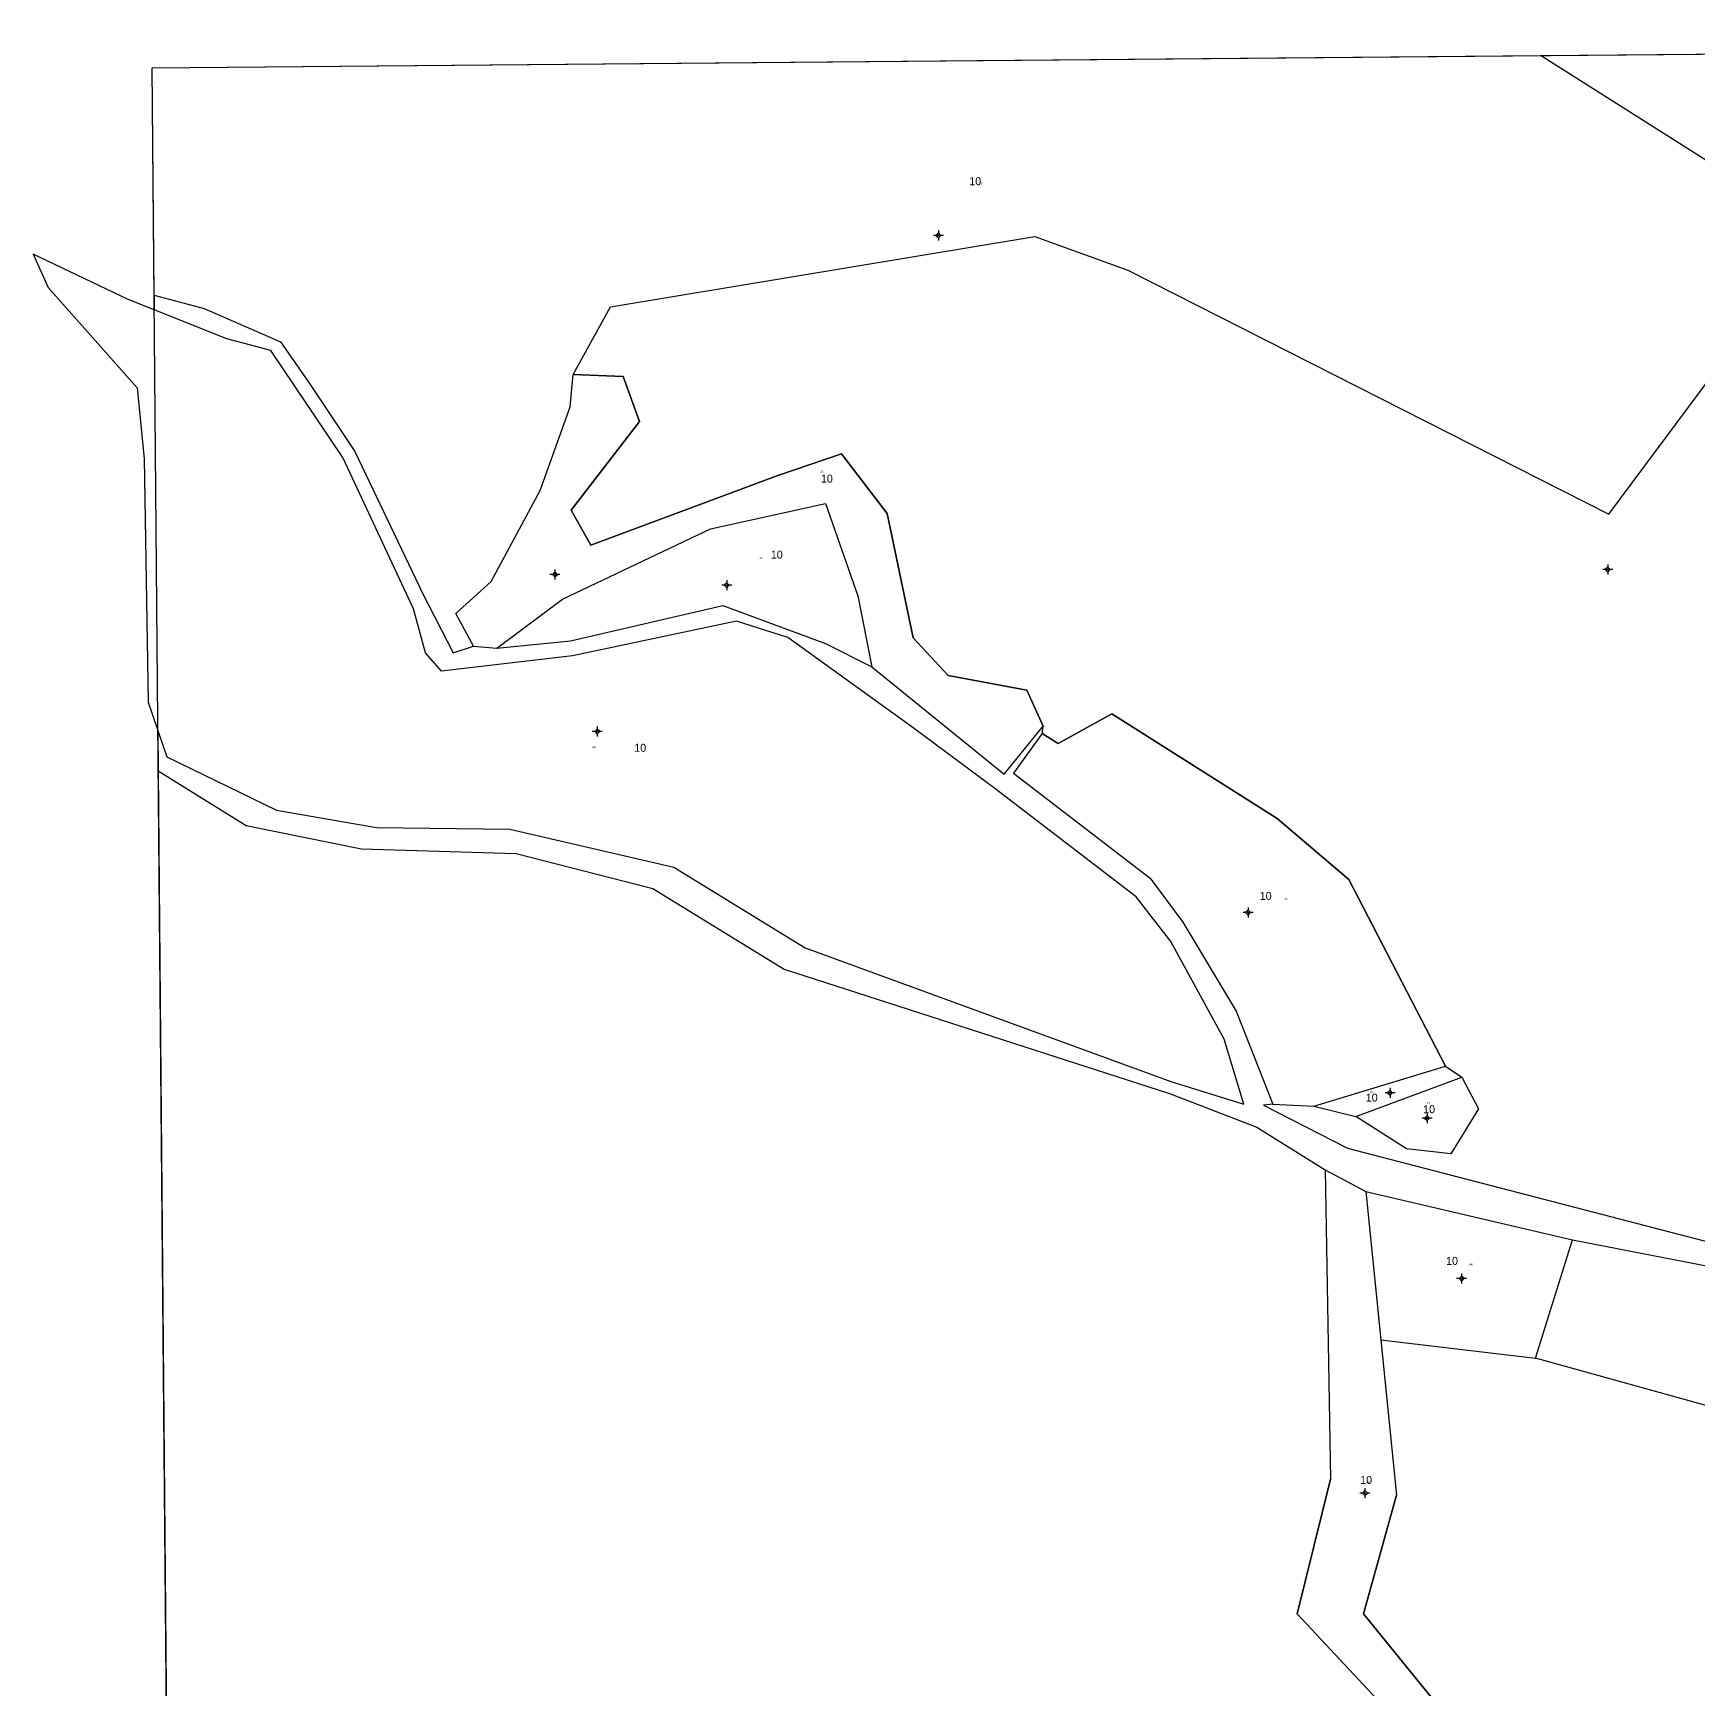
# Model space of a CAD drawing. Extents: x 530124 to 551589, y 1839482 to 1845671.
# Drawn here: x 550521.3 to 550937.6, y 1840084.8 to 1840498.8 of the extents above; entities that cross this region are included whole.
import ezdxf

# ---------------------------------------------------------------- set-up
doc = ezdxf.new("R2010")
doc.units = 0
for name, color, linetype in [('Level 10', 7, 'Continuous'), ('Level 11', 7, 'Continuous'), ('Level 14', 7, 'Continuous'), ('Level 22', 7, 'Continuous'), ('Level 6', 7, 'Continuous')]:
    doc.layers.add(name, color=color, linetype=linetype)

msp = doc.modelspace()

# ---------------------------------------------------------------- linework, layer by layer
at = {"layer": 'Level 10'}
for p, q in [((550898.09, 1840493.25), (551087.87, 1840494.91)), ((550551.49, 1840433.38), (550551.52, 1840429.68)), ((550631.36, 1840345.64), (550637.14, 1840345.16)), ((550552.44, 1840324.51), (550552.53, 1840314.48)), ((550773.51, 1840323.76), (550773.75, 1840325.64)), ((550552.53, 1840314.48), (550558.13, 1839673.92)), ((550841.43, 1840230.64), (550874.32, 1840240.66)), ((550874.32, 1840240.66), (550878.38, 1840237.91)), ((550851.87, 1840228.04), (550878.38, 1840237.91)), ((550831.16, 1840231.12), (550841.43, 1840230.64)), ((550841.43, 1840230.64), (550851.87, 1840228.04)), ((550844.21, 1840214.72), (550854.37, 1840209.35)), ((550854.37, 1840209.35), (550906.08, 1840197.24)), ((550854.37, 1840209.35), (550858.13, 1840172.26)), ((550896.77, 1840167.67), (550906.08, 1840197.24)), ((550858.13, 1840172.26), (550896.77, 1840167.67))]:
    msp.add_line(p, q, dxfattribs=at)
for points in [[(550551.49, 1840433.38), (550550.99, 1840490.22), (550898.09, 1840493.25)], [(550656.23, 1840413.5), (550665.6, 1840430.45), (550771.67, 1840448.03), (550794.87, 1840439.63), (550915.11, 1840378.64), (550946.7, 1840421.02), (550947.8, 1840461.77), (550898.09, 1840493.25)], [(550551.52, 1840429.68), (550544.98, 1840432.29), (550521.3, 1840443.57), (550525, 1840435.3), (550547.23, 1840410.22), (550548.98, 1840392.42), (550550.01, 1840331.59), (550552.44, 1840324.51)], [(550551.49, 1840433.38), (550564, 1840430.04), (550583.12, 1840421.66), (550590.38, 1840411.25), (550601.69, 1840394.26), (550618.64, 1840358.71), (550626.27, 1840343.96), (550631.36, 1840345.64)], [(550552.44, 1840324.51), (550554.67, 1840318), (550582.06, 1840304.62), (550607.12, 1840300.3), (550640.45, 1840299.85), (550681.45, 1840290.37), (550714.22, 1840270.23), (550805.66, 1840236.78), (550823.92, 1840231.16), (550819, 1840247.43), (550805.63, 1840271.83), (550796.95, 1840282.95), (550761.65, 1840310.06), (550741.28, 1840325.22), (550709.91, 1840347.82), (550697.09, 1840351.84), (550656.1, 1840343.25), (550623.31, 1840339.38), (550619.3, 1840343.94), (550616.32, 1840354.93), (550598.71, 1840392.76), (550580.68, 1840419.56), (550569.69, 1840422.42), (550551.52, 1840429.68)], [(550631.36, 1840345.64), (550626.94, 1840353.8), (550635.75, 1840361.76), (550648.04, 1840384.57), (550655.47, 1840405.41), (550656.23, 1840413.5)], [(550656.23, 1840413.5), (550668.76, 1840413.07), (550672.87, 1840401.8), (550655.78, 1840379.64), (550660.68, 1840370.88), (550707.43, 1840388.29), (550723.34, 1840393.67), (550734.75, 1840378.78), (550741.22, 1840347.71), (550749.96, 1840338.27), (550769.69, 1840334.64), (550773.75, 1840325.64)], [(550637.14, 1840345.16), (550653.55, 1840357.34), (550690.62, 1840374.92), (550719.35, 1840381.27), (550727.45, 1840358.19), (550730.9, 1840340.47)], [(550637.14, 1840345.16), (550655.59, 1840346.99), (550693.67, 1840355.79), (550719.29, 1840346.28), (550730.9, 1840340.47)], [(550730.9, 1840340.47), (550763.98, 1840313.63), (550773.75, 1840325.64)], [(550773.51, 1840323.76), (550777.48, 1840321.33), (550790.9, 1840328.68), (550832.2, 1840302.54), (550850.11, 1840287.29), (550874.32, 1840240.66)], [(550773.51, 1840323.76), (550766.36, 1840313.92), (550800.48, 1840287.64), (550808.66, 1840276.65), (550821.96, 1840254.43), (550831.16, 1840231.12)], [(550552.53, 1840314.48), (550574.52, 1840300.78), (550603.37, 1840294.98), (550642.02, 1840293.8), (550676.2, 1840285.02), (550708.96, 1840264.88), (550805.34, 1840233.79), (550827.19, 1840225.39), (550844.21, 1840214.72)], [(550878.38, 1840237.91), (550882.55, 1840230), (550875.61, 1840218.76), (550864.54, 1840219.98), (550851.87, 1840228.04)], [(550831.16, 1840231.12), (550828.82, 1840230.91), (550849.83, 1840220.15), (550941.25, 1840196.37)], [(550844.21, 1840214.72), (550845.57, 1840137.44), (550837.27, 1840103.79), (550878.51, 1840059.63)], [(550906.08, 1840197.24), (550970.9, 1840184.66), (550978.24, 1840182.75), (551035.25, 1840191.27), (551064.21, 1840200.05)], [(550858.13, 1840172.26), (550862.08, 1840133.41), (550853.79, 1840103.73), (550885.89, 1840064.24)], [(551066.02, 1840171.69), (551067.35, 1840166.62), (550973.3, 1840152.05), (550952.67, 1840152.13), (550896.77, 1840167.67)]]:
    msp.add_lwpolyline(points, dxfattribs=at)
at = {"layer": 'Level 11'}
for p, q in [((550746.91, 1840448.3), (550746.29, 1840448.3)), ((550747.54, 1840448.93), (550746.91, 1840448.3)), ((550746.91, 1840448.3), (550747.54, 1840447.68)), ((550747.54, 1840449.55), (550747.54, 1840448.93)), ((550748.16, 1840448.3), (550747.54, 1840448.93)), ((550747.54, 1840447.68), (550748.16, 1840448.3)), ((550748.79, 1840448.3), (550748.16, 1840448.3)), ((550747.54, 1840447.68), (550747.54, 1840447.05)), ((550914.87, 1840365.41), (550914.24, 1840364.78)), ((550914.87, 1840366.03), (550914.87, 1840365.41)), ((550915.49, 1840364.78), (550914.87, 1840365.41)), ((550651.07, 1840363.56), (550650.45, 1840363.56)), ((550651.7, 1840364.19), (550651.07, 1840363.56)), ((550651.07, 1840363.56), (550651.7, 1840362.94)), ((550651.7, 1840364.81), (550651.7, 1840364.19)), ((550652.32, 1840363.56), (550651.7, 1840364.19)), ((550651.7, 1840362.94), (550652.32, 1840363.56)), ((550651.7, 1840362.94), (550651.7, 1840362.31)), ((550652.95, 1840363.56), (550652.32, 1840363.56)), ((550694.02, 1840360.84), (550693.4, 1840360.84)), ((550694.65, 1840361.46), (550694.02, 1840360.84)), ((550694.02, 1840360.84), (550694.65, 1840360.21)), ((550694.65, 1840362.09), (550694.65, 1840361.46)), ((550695.27, 1840360.84), (550694.65, 1840361.46)), ((550694.65, 1840360.21), (550695.27, 1840360.84)), ((550695.9, 1840360.84), (550695.27, 1840360.84)), ((550914.24, 1840364.78), (550913.62, 1840364.78)), ((550914.24, 1840364.78), (550914.87, 1840364.16)), ((550914.87, 1840364.16), (550915.49, 1840364.78)), ((550914.87, 1840364.16), (550914.87, 1840363.53)), ((550916.12, 1840364.78), (550915.49, 1840364.78)), ((550694.65, 1840360.21), (550694.65, 1840359.59)), ((550661.64, 1840324.3), (550661.02, 1840324.3)), ((550662.27, 1840324.92), (550661.64, 1840324.3)), ((550661.64, 1840324.3), (550662.27, 1840323.67)), ((550662.27, 1840325.55), (550662.27, 1840324.92)), ((550662.89, 1840324.3), (550662.27, 1840324.92)), ((550662.27, 1840323.67), (550662.89, 1840324.3)), ((550662.27, 1840323.67), (550662.27, 1840323.05)), ((550663.52, 1840324.3), (550662.89, 1840324.3)), ((550824.35, 1840279.03), (550823.73, 1840279.03)), ((550824.98, 1840279.65), (550824.35, 1840279.03)), ((550824.35, 1840279.03), (550824.98, 1840278.4)), ((550824.98, 1840280.28), (550824.98, 1840279.65)), ((550825.6, 1840279.03), (550824.98, 1840279.65)), ((550824.98, 1840278.4), (550825.6, 1840279.03)), ((550824.98, 1840278.4), (550824.98, 1840277.78)), ((550826.23, 1840279.03), (550825.6, 1840279.03)), ((550859.84, 1840234.02), (550859.21, 1840234.02)), ((550860.46, 1840234.64), (550859.84, 1840234.02)), ((550859.84, 1840234.02), (550860.46, 1840233.39)), ((550860.46, 1840235.27), (550860.46, 1840234.64)), ((550861.09, 1840234.02), (550860.46, 1840234.64)), ((550860.46, 1840233.39), (550861.09, 1840234.02)), ((550860.46, 1840233.39), (550860.46, 1840232.77)), ((550861.71, 1840234.02), (550861.09, 1840234.02)), ((550869.06, 1840227.67), (550868.44, 1840227.67)), ((550869.69, 1840228.29), (550869.06, 1840227.67)), ((550869.06, 1840227.67), (550869.69, 1840227.04)), ((550869.69, 1840228.92), (550869.69, 1840228.29)), ((550870.31, 1840227.67), (550869.69, 1840228.29)), ((550869.69, 1840227.04), (550870.31, 1840227.67)), ((550870.94, 1840227.67), (550870.31, 1840227.67)), ((550869.69, 1840227.04), (550869.69, 1840226.42)), ((550877.71, 1840187.56), (550877.09, 1840187.56)), ((550878.34, 1840188.19), (550877.71, 1840187.56)), ((550877.71, 1840187.56), (550878.34, 1840186.94)), ((550878.34, 1840188.81), (550878.34, 1840188.19)), ((550878.96, 1840187.56), (550878.34, 1840188.19)), ((550878.34, 1840186.94), (550878.96, 1840187.56)), ((550878.34, 1840186.94), (550878.34, 1840186.31)), ((550879.59, 1840187.56), (550878.96, 1840187.56)), ((550853.53, 1840133.91), (550852.9, 1840133.91)), ((550854.15, 1840134.54), (550853.53, 1840133.91)), ((550853.53, 1840133.91), (550854.15, 1840133.29)), ((550854.15, 1840135.16), (550854.15, 1840134.54)), ((550854.78, 1840133.91), (550854.15, 1840134.54)), ((550854.15, 1840133.29), (550854.78, 1840133.91)), ((550854.15, 1840133.29), (550854.15, 1840132.66)), ((550855.4, 1840133.91), (550854.78, 1840133.91))]:
    msp.add_line(p, q, dxfattribs=at)
for centre in [(550747.54, 1840448.3), (550651.7, 1840363.56), (550694.65, 1840360.84), (550914.87, 1840364.78), (550662.27, 1840324.3), (550824.98, 1840279.03), (550860.46, 1840234.02), (550869.69, 1840227.67), (550878.34, 1840187.56), (550854.15, 1840133.91)]:
    msp.add_circle(centre, 0.15, dxfattribs=at)
at = {"layer": 'Level 22'}
for points in [[(550550.99, 1840490.22), (551533.49, 1840498.81)], [(550558.13, 1839673.92), (550550.99, 1840490.22)], [(550730.9, 1840340.47), (550763.98, 1840313.63), (550773.75, 1840325.64), (550769.69, 1840334.64), (550749.96, 1840338.27), (550741.22, 1840347.71), (550734.75, 1840378.78), (550723.34, 1840393.67), (550707.43, 1840388.29), (550660.68, 1840370.88), (550655.78, 1840379.64), (550672.87, 1840401.8), (550668.76, 1840413.07), (550656.23, 1840413.5)], [(550637.14, 1840345.16), (550653.55, 1840357.34), (550690.62, 1840374.92), (550719.35, 1840381.27), (550727.45, 1840358.19), (550730.9, 1840340.47)], [(550637.14, 1840345.16), (550655.59, 1840346.99), (550693.67, 1840355.79), (550719.29, 1840346.28), (550730.9, 1840340.47)], [(550631.36, 1840345.64), (550637.14, 1840345.16)], [(550874.32, 1840240.66), (550850.11, 1840287.29), (550832.2, 1840302.54), (550790.9, 1840328.68), (550777.48, 1840321.33), (550773.51, 1840323.76), (550766.36, 1840313.92), (550800.48, 1840287.64), (550808.66, 1840276.65), (550821.96, 1840254.43), (550831.16, 1840231.12)], [(550552.44, 1840324.51), (550554.67, 1840318), (550582.06, 1840304.62), (550607.12, 1840300.3), (550640.45, 1840299.85), (550681.45, 1840290.37), (550714.22, 1840270.23), (550805.66, 1840236.78)], [(550841.43, 1840230.64), (550874.32, 1840240.66)], [(550874.32, 1840240.66), (550878.38, 1840237.91)], [(550851.87, 1840228.04), (550878.38, 1840237.91)], [(550878.38, 1840237.91), (550882.55, 1840230), (550875.61, 1840218.76), (550864.54, 1840219.98), (550851.87, 1840228.04)], [(550831.16, 1840231.12), (550841.43, 1840230.64)], [(550841.43, 1840230.64), (550851.87, 1840228.04)], [(550844.21, 1840214.72), (550845.57, 1840137.44)], [(550844.21, 1840214.72), (550854.37, 1840209.35)], [(550854.37, 1840209.35), (550862.08, 1840133.41)], [(550973.3, 1840152.05), (550952.67, 1840152.13), (550896.77, 1840167.67), (550906.08, 1840197.24)], [(550906.08, 1840197.24), (550970.9, 1840184.66), (550978.24, 1840182.75)], [(550878.51, 1840059.63), (550837.27, 1840103.79), (550845.57, 1840137.44)], [(550885.89, 1840064.24), (550853.79, 1840103.73), (550862.08, 1840133.41)]]:
    msp.add_lwpolyline(points, dxfattribs=at)

# ---------------------------------------------------------------- texts
at = {"layer": 'Level 14'}
for p in [(550755.27, 1840460.84), (550718.18, 1840386.52), (550705.66, 1840367.51), (550671.52, 1840319.22), (550827.88, 1840282.2), (550854.38, 1840231.79), (550868.72, 1840228.89), (550874.46, 1840190.98), (550852.98, 1840136.22)]:
    msp.add_text('10', height=2, dxfattribs=at).set_placement(p)
at = {"layer": 'Level 6'}
for s, p in [('5', (550758.14, 1840460.99)), ('25', (550718.02, 1840389.03)), ('33', (550702.78, 1840367.44)), ('40', (550661.05, 1840320.05)), ('45', (550834.01, 1840282.16)), ('50', (550855.48, 1840233.96)), ('51', (550869.63, 1840231.17)), ('556', (550880.03, 1840190.89)), ('64', (550854.57, 1840136.52))]:
    msp.add_text(s, height=0.5, dxfattribs=at).set_placement(p)

doc.saveas('drawing.dxf')
